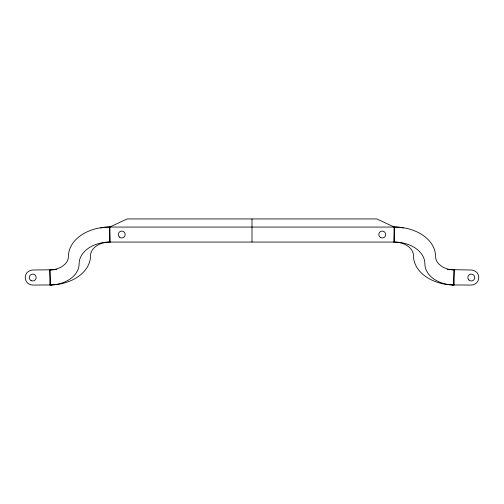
<?xml version="1.0" encoding="UTF-8"?>
<svg xmlns="http://www.w3.org/2000/svg" width="504" height="504" viewBox="0 0 504 504"><rect width="100%" height="100%" fill="white"/><g stroke="black" fill="none" stroke-linecap="round" stroke-linejoin="round"><path stroke-width="0.76" d="M394.437 227.014L394.09 242.059A30.782 21.766 0 0 1 424.878 263.819A30.032 21.237 0 0 0 449.272 284.684L451.263 284.905M56.757 269.319A30.782 21.766 0 0 1 54.867 269.621L49.865 270.005L49.865 285.056L52.151 284.943L32.722 285.056A7.522 7.522 0 0 1 25.2 277.534A7.522 7.522 0 0 1 32.722 270.005L52.731 269.766A19.385 13.709 0 0 0 68.443 257.16L68.563 254.463A41.429 29.295 0 0 1 107.308 227.065L396.692 227.065A41.429 29.295 0 0 1 435.437 254.463L435.557 257.16A19.385 13.709 0 0 0 451.269 269.766L454.136 270.005L453.272 285.018L451.849 284.943L471.278 285.056A7.522 7.522 0 0 0 478.8 277.534A7.522 7.522 0 0 0 471.278 270.005L449.133 269.621A30.782 21.766 0 0 1 447.243 269.319M103.055 227.562A30.032 21.237 0 0 1 109.91 227.002L127.109 218.944L376.891 218.944L394.09 227.008A30.032 21.237 0 0 1 400.945 227.562M52.737 284.905L54.728 284.678A30.032 21.237 0 0 0 79.122 263.819A30.782 21.766 0 0 1 109.91 242.059L110.256 242.046M393.744 242.046L394.09 242.059A19.385 13.709 0 0 1 413.438 254.904L413.557 257.601A41.429 29.295 0 0 0 447.136 284.539L454.136 285.056L454.136 270.005M49.865 270.005L50.728 285.018L56.864 284.539A41.429 29.295 0 0 0 90.443 257.601L90.562 254.904A19.385 13.709 0 0 1 109.91 242.059L394.09 242.059L394.09 227.008M109.563 227.014L109.91 242.059L109.91 227.008M252 218.944L252 242.059M402.167 227.789A30.032 21.237 0 0 1 403.37 228.041M100.63 228.041A30.032 21.237 0 0 1 101.833 227.789M380.526 237.51A3.44 3.44 0 0 0 385.686 234.53A3.44 3.44 0 0 0 380.526 231.55A3.44 3.44 0 0 0 380.526 237.51M119.316 236.962A3.44 3.44 0 0 0 125.074 235.418A3.44 3.44 0 0 0 120.859 231.21A3.44 3.44 0 0 0 119.316 236.962M31.002 280.507A3.44 3.44 0 0 0 36.162 277.534A3.44 3.44 0 0 0 31.002 274.554A3.44 3.44 0 0 0 31.002 280.507M468.84 279.966A3.44 3.44 0 0 0 474.598 278.422A3.44 3.44 0 0 0 470.383 274.207A3.44 3.44 0 0 0 468.84 279.966"/></g></svg>
